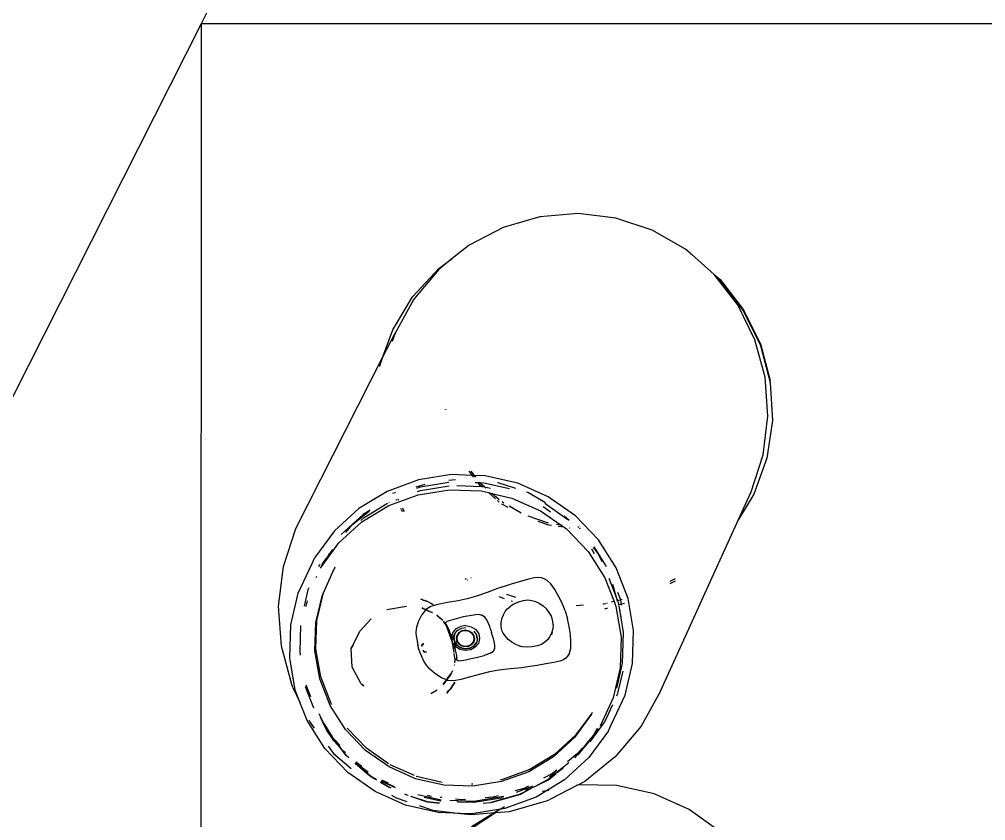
# Model space of a CAD drawing. Header units: millimetres. Extents: x -650 to 3773, y 316 to 2389.
# Drawn here: x 553.29 to 562.48, y 550.68 to 558.31 of the extents above; entities that cross this region are included whole.
import ezdxf

# ---------------------------------------------------------------- set-up
doc = ezdxf.new("R2010")
doc.units = ezdxf.units.MM

# ---------------------------------------------------------------- blocks, each defined once
blk = doc.blocks.new('A$C1e894cf7')
for p, q in [((584.9349, 66.3392), (584.9348, 105.767)), ((584.9349, 66.3392), (574.1965, 71.7648)), ((588.3032, 71.7002), (587.9461, 71.6038)), ((587.9859, 71.6559), (588.3355, 71.7476)), ((588.0007, 71.6576), (588.3523, 71.7498)), ((588.6733, 71.7265), (588.3032, 71.7002)), ((588.3523, 71.7498), (588.3355, 71.7476)), ((588.3523, 71.7498), (588.7148, 71.7701)), ((589.0421, 71.6816), (588.6733, 71.7265)), ((588.7148, 71.7701), (589.0742, 71.7175)), ((589.0742, 71.7175), (589.4166, 71.5943)), ((587.6606, 71.4962), (587.9859, 71.6559)), ((587.6734, 71.4969), (588.0007, 71.6576)), ((589.3955, 71.5672), (589.0421, 71.6816)), ((587.9461, 71.6038), (587.6155, 71.4409)), ((589.6576, 71.4483), (589.3955, 71.5672)), ((589.4166, 71.5943), (589.6576, 71.4483)), ((587.6155, 71.4409), (587.3531, 71.2398)), ((587.3719, 71.2745), (587.6606, 71.4962)), ((587.383, 71.2739), (587.6734, 71.4969)), ((591.2927, 70.7066), (589.6576, 71.4483)), ((587.3243, 71.2178), (587.3719, 71.2745)), ((587.3531, 71.2398), (587.3243, 71.2178)), ((587.3531, 71.2398), (587.383, 71.2739)), ((592.6295, 71.2738), (592.4177, 70.977)), ((587.131, 70.9995), (587.3243, 71.2178)), ((587.1267, 70.9921), (587.0837, 70.943)), ((587.1267, 70.9921), (587.131, 70.9995)), ((592.4177, 70.977), (592.2695, 70.6451)), ((587.0837, 70.943), (586.9028, 70.6271)), ((590.2234, 70.8465), (590.2473, 70.7955)), ((590.2675, 70.7969), (590.241, 70.8478)), ((591.2927, 70.7066), (591.625, 70.5227)), ((586.9028, 70.6271), (586.7887, 70.2823)), ((592.2695, 70.6451), (592.1906, 70.2908)), ((591.625, 70.5227), (591.9148, 70.2792)), ((590.7159, 70.45), (590.4084, 70.3974)), ((591.0271, 70.4402), (590.7159, 70.45)), ((591.3303, 70.3684), (591.0271, 70.4402)), ((590.4084, 70.3974), (590.1167, 70.2846)), ((590.4236, 70.3274), (590.3527, 70.3)), ((590.4198, 70.3425), (590.4236, 70.3274)), ((590.4285, 70.3293), (590.4236, 70.3274)), ((590.4236, 70.3274), (590.4312, 70.2969)), ((590.461, 70.3349), (590.4285, 70.3293)), ((590.461, 70.3349), (590.4527, 70.3634)), ((590.4729, 70.3369), (590.461, 70.3349)), ((590.4691, 70.307), (590.461, 70.3349)), ((590.4868, 70.2823), (590.7769, 70.3319)), ((590.5028, 70.3121), (590.5939, 70.3277)), ((590.5652, 70.3257), (590.5939, 70.3277)), ((590.5939, 70.3277), (590.7349, 70.3518)), ((590.7349, 70.3518), (591.0286, 70.3425)), ((590.7769, 70.3319), (591.0706, 70.3227)), ((591.0286, 70.3425), (591.2643, 70.2868)), ((591.0706, 70.3227), (591.3567, 70.255)), ((591.3114, 70.3016), (591.1017, 70.3512)), ((591.6137, 70.2375), (591.3303, 70.3684)), ((586.7887, 70.2823), (586.7457, 69.9218)), ((590.1167, 70.2846), (589.8519, 70.1158)), ((590.2116, 70.1759), (590.4394, 70.264)), ((590.2173, 70.2142), (590.3958, 70.2832)), ((590.2746, 70.2505), (590.3958, 70.2832)), ((590.3958, 70.2832), (590.4312, 70.2969)), ((590.3958, 70.2832), (590.4322, 70.2928)), ((590.4312, 70.2969), (590.4449, 70.3022)), ((590.4312, 70.2969), (590.4322, 70.2928)), ((590.4322, 70.2928), (590.4349, 70.2938)), ((590.4394, 70.264), (590.4868, 70.2823)), ((590.4394, 70.264), (590.446, 70.238)), ((590.4449, 70.3022), (590.4661, 70.3058)), ((590.4801, 70.3082), (590.5028, 70.3121)), ((590.5028, 70.3121), (590.5318, 70.3199)), ((591.3361, 70.2902), (591.3114, 70.3016)), ((591.3567, 70.255), (591.6241, 70.1314)), ((591.5828, 70.1763), (591.4196, 70.2516)), ((591.6693, 70.2113), (591.6137, 70.2375)), ((591.9148, 70.2792), (592.1509, 69.9854)), ((592.1906, 70.2908), (592.1839, 69.9276)), ((590.104, 70.1925), (589.9187, 70.0744)), ((589.9617, 70.0166), (590.2116, 70.1759)), ((589.9837, 70.1114), (590.0566, 70.1474)), ((590.4557, 70.199), (590.4574, 70.1924)), ((590.459, 70.1858), (590.4643, 70.1649)), ((590.4643, 70.1649), (590.4647, 70.1566)), ((590.5034, 70.1884), (590.4982, 70.2063)), ((590.5044, 70.1768), (590.5034, 70.1884)), ((591.7728, 70.0372), (591.5828, 70.1763)), ((591.6693, 70.2113), (591.923, 70.0257)), ((589.8519, 70.1158), (589.6241, 69.8975)), ((589.9247, 70.0662), (589.9837, 70.1114)), ((589.9381, 70.0481), (589.9816, 70.0759)), ((591.4925, 70.0587), (591.4933, 70.0581)), ((591.5123, 70.0493), (591.4933, 70.0581)), ((591.5102, 70.0457), (591.7118, 69.8981)), ((591.5123, 70.0493), (591.7317, 69.8887)), ((591.6476, 70.1033), (591.7048, 70.0717)), ((591.7116, 70.0751), (591.6518, 70.1166)), ((591.6518, 70.1166), (591.7048, 70.0717)), ((591.7048, 70.0717), (591.712, 70.0677)), ((591.7116, 70.0751), (591.8972, 69.919)), ((591.712, 70.0677), (591.818, 69.9785)), ((591.712, 70.0677), (591.7923, 69.9973)), ((589.7468, 69.8106), (589.9617, 70.0166)), ((590.4745, 69.9721), (590.4783, 69.9025)), ((591.8216, 69.9755), (591.9253, 69.8884)), ((591.834, 69.962), (591.8859, 69.9179)), ((591.923, 70.0257), (592.1355, 69.7935)), ((592.1509, 69.9854), (592.1856, 69.9188)), ((586.7457, 69.9218), (586.7755, 69.5595)), ((589.6241, 69.8975), (589.4422, 69.6381)), ((589.7307, 69.9313), (589.7314, 69.92)), ((589.7447, 69.9417), (589.7451, 69.9332)), ((591.7118, 69.8981), (591.8962, 69.6966)), ((591.7317, 69.8887), (591.916, 69.6872)), ((591.8859, 69.9179), (591.9638, 69.8201)), ((592.1839, 69.9276), (592.1856, 69.9188)), ((592.1856, 69.9188), (592.1861, 69.9157)), ((592.1861, 69.9157), (592.1886, 69.9026)), ((592.1861, 69.9157), (592.3242, 69.6527)), ((589.6596, 69.8252), (589.5062, 69.6065)), ((589.6221, 69.7882), (589.6649, 69.8371)), ((589.7118, 69.7607), (589.7319, 69.7894)), ((589.7133, 69.7714), (589.7118, 69.7607)), ((589.7319, 69.7894), (589.7238, 69.7314)), ((589.7319, 69.7894), (589.7468, 69.8106)), ((589.7325, 69.7939), (589.7319, 69.7894)), ((589.7395, 69.844), (589.7391, 69.8412)), ((590.4871, 69.7829), (590.4417, 69.763)), ((590.5283, 69.7975), (590.4871, 69.7829)), ((590.5283, 69.7975), (590.6041, 69.821)), ((590.6462, 69.8321), (590.6041, 69.821)), ((590.6941, 69.8411), (590.6462, 69.8321)), ((590.7513, 69.8484), (590.6941, 69.8411)), ((590.8213, 69.8544), (590.7513, 69.8484)), ((590.8862, 69.8539), (590.8213, 69.8544)), ((590.9278, 69.8416), (590.8862, 69.8539)), ((590.9307, 69.8401), (590.9278, 69.8416)), ((590.9307, 69.8401), (590.9573, 69.8226)), ((590.9573, 69.8226), (590.977, 69.8066)), ((590.977, 69.8066), (590.9924, 69.7841)), ((590.9924, 69.7841), (591.0062, 69.7472)), ((591.9756, 69.8333), (592.0507, 69.74)), ((592.0238, 69.7807), (592.0301, 69.7738)), ((592.0325, 69.7698), (592.0301, 69.7738)), ((592.0325, 69.7698), (592.0702, 69.7229)), ((592.0507, 69.74), (592.0325, 69.7698)), ((592.1355, 69.7935), (592.2405, 69.6203)), ((589.5751, 69.5658), (589.7118, 69.7607)), ((589.7118, 69.7607), (589.7058, 69.7176)), ((590.3256, 69.7012), (590.2696, 69.6633)), ((590.3889, 69.7364), (590.3256, 69.7012)), ((590.4417, 69.763), (590.3889, 69.7364)), ((590.6284, 69.6823), (590.5999, 69.6749)), ((590.6603, 69.6853), (590.6284, 69.6823)), ((590.6617, 69.6852), (590.6603, 69.6853)), ((590.6617, 69.6852), (590.6998, 69.681)), ((590.6998, 69.681), (590.7395, 69.6701)), ((591.0062, 69.7472), (591.0195, 69.6922)), ((591.0195, 69.6922), (591.0332, 69.6154)), ((591.8962, 69.6966), (592.0385, 69.4621)), ((591.916, 69.6872), (592.0583, 69.4527)), ((592.0445, 69.7188), (592.0768, 69.6783)), ((592.0507, 69.74), (592.0789, 69.7048)), ((592.1047, 69.6509), (592.0507, 69.74)), ((592.0768, 69.6783), (592.1214, 69.592)), ((592.078, 69.7133), (592.1349, 69.6424)), ((592.0961, 69.6835), (592.1334, 69.6369)), ((589.4422, 69.6381), (589.3131, 69.3476)), ((589.3984, 69.4429), (589.4955, 69.6125)), ((589.5356, 69.5891), (589.5859, 69.6608)), ((589.6931, 69.6418), (589.6265, 69.4479)), ((589.7116, 69.6441), (589.6768, 69.5427)), ((589.715, 69.6684), (589.7116, 69.6441)), ((590.2235, 69.5981), (590.2133, 69.5728)), ((590.2389, 69.6286), (590.2235, 69.5981)), ((590.2696, 69.6633), (590.2389, 69.6286)), ((590.4576, 69.5549), (590.4785, 69.5894)), ((590.5094, 69.6215), (590.4785, 69.5894)), ((590.5419, 69.6481), (590.5094, 69.6215)), ((590.572, 69.6649), (590.5419, 69.6481)), ((590.5999, 69.6749), (590.572, 69.6649)), ((590.7347, 69.676), (590.7425, 69.6708)), ((590.7395, 69.6701), (590.773, 69.6534)), ((590.7425, 69.6708), (590.7445, 69.6717)), ((590.7425, 69.6708), (590.7445, 69.6717)), ((590.7445, 69.6717), (590.7543, 69.6684)), ((590.773, 69.6534), (590.8007, 69.6328)), ((590.8018, 69.6318), (590.8007, 69.6328)), ((590.8018, 69.6318), (590.8262, 69.6071)), ((590.8262, 69.6071), (590.8469, 69.5746)), ((591.0332, 69.6154), (591.0464, 69.5335)), ((592.1334, 69.6369), (592.1891, 69.53)), ((592.1349, 69.6424), (592.1946, 69.5248)), ((592.2362, 69.6436), (592.2405, 69.6203)), ((592.2405, 69.6203), (592.2994, 69.5232)), ((592.2405, 69.6203), (592.2481, 69.5792)), ((592.3345, 69.6222), (592.3242, 69.6527)), ((592.4368, 69.269), (592.3345, 69.6222)), ((586.7755, 69.5595), (586.8769, 69.2093)), ((589.4532, 69.2917), (589.5751, 69.5658)), ((590.2133, 69.5728), (590.2096, 69.5444)), ((590.2096, 69.5444), (590.2135, 69.5045)), ((590.2135, 69.5045), (590.2258, 69.4492)), ((590.442, 69.5196), (590.431, 69.4825)), ((590.4576, 69.5549), (590.442, 69.5196)), ((590.8469, 69.5746), (590.8615, 69.5331)), ((590.8615, 69.5331), (590.8699, 69.4863)), ((591.0464, 69.5335), (591.0579, 69.4636)), ((592.2519, 69.336), (592.1941, 69.4939)), ((592.1946, 69.5248), (592.1965, 69.5198)), ((592.198, 69.5153), (592.1965, 69.5198)), ((592.198, 69.5153), (592.2124, 69.4852)), ((592.2994, 69.5232), (592.4086, 69.2251)), ((589.3941, 69.4297), (589.3984, 69.4429)), ((590.2258, 69.4492), (590.247, 69.3746)), ((590.431, 69.4825), (590.427, 69.4425)), ((590.427, 69.4425), (590.4322, 69.3981)), ((590.8718, 69.4381), (590.8687, 69.3919)), ((590.8699, 69.4863), (590.8718, 69.4381)), ((591.0579, 69.4636), (591.0685, 69.3856)), ((592.0385, 69.4621), (592.1331, 69.2035)), ((592.0583, 69.4527), (592.153, 69.1941)), ((592.1949, 69.45), (592.2171, 69.4071)), ((592.2313, 69.425), (592.2083, 69.4872)), ((592.2124, 69.4852), (592.2274, 69.4564)), ((592.2171, 69.4071), (592.2412, 69.3236)), ((592.2274, 69.4564), (592.2724, 69.3702)), ((592.2274, 69.4564), (592.2744, 69.3745)), ((592.2315, 69.424), (592.2313, 69.425)), ((589.3131, 69.3476), (589.2417, 69.0371)), ((589.3047, 69.1597), (589.3595, 69.3252)), ((589.5968, 69.381), (589.5307, 69.2668)), ((590.247, 69.3746), (590.2708, 69.2961)), ((590.3998, 69.3303), (590.3705, 69.245)), ((590.4322, 69.3981), (590.4452, 69.3527)), ((590.4452, 69.3527), (590.4643, 69.3098)), ((590.4643, 69.3098), (590.4855, 69.2745)), ((590.8246, 69.2914), (590.8446, 69.3251)), ((590.8452, 69.3263), (590.8446, 69.3251)), ((590.8452, 69.3263), (590.8587, 69.357)), ((590.8594, 69.3582), (590.8587, 69.357)), ((590.8601, 69.361), (590.8594, 69.3582)), ((590.8601, 69.361), (590.8671, 69.3801)), ((590.8687, 69.3919), (590.8671, 69.3801)), ((591.0685, 69.3856), (591.0788, 69.2794)), ((592.2724, 69.3702), (592.3557, 69.0824)), ((592.2744, 69.3745), (592.3563, 69.0918)), ((589.367, 69.2697), (589.3112, 69.0268)), ((589.4097, 69.1021), (589.4532, 69.2917)), ((589.502, 69.2171), (589.491, 69.1982)), ((589.5441, 69.2564), (589.5103, 69.1979)), ((590.2708, 69.2961), (590.291, 69.2289)), ((590.291, 69.2289), (590.3155, 69.1552)), ((590.392, 69.169), (590.4089, 69.2202)), ((590.4305, 69.2851), (590.4343, 69.2966)), ((590.5079, 69.249), (590.4855, 69.2745)), ((590.5079, 69.249), (590.5095, 69.2477)), ((590.5339, 69.2294), (590.5095, 69.2477)), ((590.5668, 69.2111), (590.5339, 69.2294)), ((590.768, 69.2303), (590.7398, 69.2105)), ((590.7985, 69.258), (590.768, 69.2303)), ((590.8239, 69.2903), (590.7985, 69.258)), ((590.8246, 69.2914), (590.8239, 69.2903)), ((591.0788, 69.2794), (591.091, 69.1694)), ((592.3922, 69.2207), (592.4148, 69.1861)), ((592.4086, 69.2251), (592.4148, 69.1861)), ((592.4478, 69.1357), (592.4368, 69.269)), ((586.8769, 69.2093), (587.0461, 68.8845)), ((589.3042, 69.1556), (589.3047, 69.1597)), ((589.4618, 69.1371), (589.4021, 69.0689)), ((589.4694, 69.1703), (589.4097, 69.1021)), ((589.4913, 69.1709), (589.4775, 69.155)), ((590.3155, 69.1552), (590.3523, 69.0572)), ((590.6038, 69.1972), (590.5668, 69.2111)), ((590.6409, 69.191), (590.6038, 69.1972)), ((590.6422, 69.1908), (590.6409, 69.191)), ((590.6738, 69.1901), (590.6422, 69.1908)), ((590.6945, 69.1927), (590.6738, 69.1901)), ((590.7076, 69.1967), (590.6945, 69.1927)), ((590.7208, 69.2008), (590.7076, 69.1967)), ((590.7398, 69.2105), (590.7208, 69.2008)), ((590.8547, 69.1296), (590.8203, 69.1242)), ((590.8858, 69.1286), (590.8547, 69.1296)), ((590.8858, 69.1286), (590.8872, 69.1284)), ((590.8872, 69.1284), (590.9092, 69.1176)), ((591.091, 69.1694), (591.1073, 69.0798)), ((592.1331, 69.2035), (592.1347, 69.1939)), ((592.1354, 69.1895), (592.136, 69.1854)), ((592.153, 69.1941), (592.1965, 68.9213)), ((592.2883, 69.1602), (592.3015, 69.1146)), ((592.3377, 68.9318), (592.2926, 69.2149)), ((592.3483, 68.9336), (592.3044, 69.2093)), ((592.3483, 68.9336), (592.3054, 69.2088)), ((592.4148, 69.1861), (592.4152, 69.1834)), ((592.4152, 69.1834), (592.4587, 68.9107)), ((592.4152, 69.1834), (592.4483, 69.1288)), ((592.4152, 69.1834), (592.4478, 69.1357)), ((592.4483, 69.1288), (592.4478, 69.1357)), ((592.5865, 68.9233), (592.4478, 69.1357)), ((592.4668, 68.9036), (592.4483, 69.1288)), ((592.4483, 69.1288), (592.5828, 68.907)), ((589.2417, 69.0371), (589.2383, 68.9363)), ((589.3469, 69.0304), (589.3604, 69.0891)), ((589.3587, 69.0439), (589.3469, 69.0304)), ((589.3859, 68.9987), (589.4021, 69.0689)), ((589.4021, 69.0689), (589.4097, 69.1021)), ((590.3523, 69.0572), (590.3891, 68.9548)), ((590.5864, 69.0354), (590.5706, 69.0115)), ((590.614, 69.0552), (590.5864, 69.0354)), ((590.6462, 69.0704), (590.614, 69.0552)), ((590.6763, 69.0814), (590.6462, 69.0704)), ((590.7016, 69.0893), (590.6763, 69.0814)), ((590.7016, 69.0893), (590.7328, 69.0992)), ((590.7641, 69.1086), (590.7328, 69.0992)), ((590.7895, 69.1164), (590.7641, 69.1086)), ((590.8203, 69.1242), (590.7895, 69.1164)), ((590.9092, 69.1176), (590.9108, 69.1163)), ((590.9307, 69.086), (590.9108, 69.1163)), ((590.9292, 69.0921), (590.9307, 69.086)), ((590.9307, 69.086), (590.9428, 69.0562)), ((590.9428, 69.0562), (590.9532, 69.0285)), ((591.1073, 69.0798), (591.1288, 68.9945)), ((592.3015, 69.1146), (592.3079, 69.0377)), ((592.3557, 69.0824), (592.3608, 69.0205)), ((589.2534, 68.9478), (589.2383, 68.9363)), ((589.3099, 68.9913), (589.3015, 68.9848)), ((589.3093, 68.9722), (589.3041, 68.9682)), ((589.3093, 68.9722), (589.3083, 68.9416)), ((589.3099, 68.9913), (589.3093, 68.9722)), ((589.334, 68.9912), (589.3093, 68.9722)), ((589.3112, 69.0268), (589.3099, 68.9913)), ((589.318, 68.9975), (589.3099, 68.9913)), ((589.3469, 69.0304), (589.318, 68.9975)), ((589.3437, 69.0022), (589.334, 68.9912)), ((589.3357, 68.767), (589.3437, 69.0022)), ((589.3437, 69.0022), (589.3442, 69.0188)), ((589.3442, 69.0188), (589.3469, 69.0304)), ((589.3757, 68.6981), (589.3859, 68.9987)), ((590.3891, 68.9548), (590.4136, 68.8678)), ((590.5609, 68.9913), (590.5701, 69.0104)), ((590.5701, 69.0104), (590.562, 68.972)), ((590.562, 68.972), (590.5702, 68.9078)), ((590.5706, 69.0115), (590.5701, 69.0104)), ((590.6787, 68.9061), (590.7061, 68.9486)), ((590.7061, 68.9486), (590.7458, 68.9764)), ((590.7536, 68.9558), (590.7207, 68.933)), ((590.7458, 68.9764), (590.7917, 68.9854)), ((590.792, 68.9633), (590.7536, 68.9558)), ((590.7536, 68.9558), (590.7544, 68.9566)), ((590.7544, 68.9566), (590.792, 68.9633)), ((590.7917, 68.9854), (590.8368, 68.974)), ((590.792, 68.9633), (590.7934, 68.9642)), ((590.7934, 68.9642), (590.8284, 68.9542)), ((590.8284, 68.9542), (590.8317, 68.9546)), ((590.8613, 68.9288), (590.8312, 68.9528)), ((590.8317, 68.9546), (590.8636, 68.9293)), ((590.8368, 68.974), (590.8742, 68.9442)), ((590.8742, 68.9442), (590.8983, 68.9004)), ((590.9532, 69.0285), (590.9543, 69.0277)), ((590.9543, 69.0277), (590.9742, 68.9512)), ((590.9742, 68.9512), (590.9924, 68.8614)), ((591.1288, 68.9945), (591.1569, 68.8973)), ((587.0461, 68.8845), (587.1747, 68.7245)), ((589.2383, 68.9363), (589.1963, 68.904)), ((589.2377, 68.9173), (589.1965, 68.8856)), ((589.2377, 68.9173), (589.2309, 68.7186)), ((589.2383, 68.9363), (589.2377, 68.9173)), ((589.2555, 68.931), (589.2377, 68.9173)), ((590.214, 68.9057), (590.212, 68.9021)), ((590.2188, 68.8462), (590.2261, 68.8589)), ((590.2333, 68.8714), (590.2348, 68.8741)), ((590.4136, 68.8678), (590.4317, 68.7814)), ((590.5702, 68.9078), (590.5854, 68.8287)), ((590.6677, 68.8555), (590.6787, 68.9061)), ((590.6677, 68.8555), (590.6748, 68.8044)), ((590.688, 68.8538), (590.694, 68.8116)), ((590.7195, 68.8859), (590.7123, 68.8528)), ((590.7123, 68.8528), (590.7169, 68.8193)), ((590.7138, 68.8526), (590.7209, 68.8852)), ((590.7187, 68.8222), (590.7138, 68.8526)), ((590.7374, 68.9137), (590.7195, 68.8859)), ((590.7209, 68.8852), (590.7385, 68.9124)), ((590.7633, 68.9318), (590.7374, 68.9137)), ((590.7385, 68.9124), (590.764, 68.9303)), ((590.7638, 68.9293), (590.7385, 68.9124)), ((590.7934, 68.9377), (590.7633, 68.9318)), ((590.7928, 68.9349), (590.7638, 68.9293)), ((590.764, 68.9303), (590.7935, 68.936)), ((590.8212, 68.9278), (590.7928, 68.9349)), ((590.8228, 68.9303), (590.7934, 68.9377)), ((590.7934, 68.9377), (590.8224, 68.9288)), ((590.7935, 68.936), (590.8224, 68.9288)), ((590.8449, 68.9089), (590.8212, 68.9278)), ((590.8224, 68.9288), (590.8465, 68.9096)), ((590.8473, 68.9108), (590.8228, 68.9303)), ((590.8601, 68.8813), (590.8449, 68.9089)), ((590.8465, 68.9096), (590.8619, 68.8815)), ((590.8631, 68.8821), (590.8473, 68.9108)), ((590.8646, 68.849), (590.8601, 68.8813)), ((590.8815, 68.8921), (590.8613, 68.9288)), ((590.8619, 68.8815), (590.8664, 68.8489)), ((590.8677, 68.8487), (590.8631, 68.8821)), ((590.8636, 68.9293), (590.884, 68.892)), ((590.8874, 68.8492), (590.8815, 68.8921)), ((590.884, 68.892), (590.8901, 68.8485)), ((590.9054, 68.8493), (590.8944, 68.7986)), ((590.8983, 68.9004), (590.9054, 68.8493)), ((591.0027, 68.7887), (590.9924, 68.8614)), ((591.1569, 68.8973), (591.182, 68.8061)), ((592.1763, 68.9205), (592.1758, 68.9074)), ((592.1965, 68.9213), (592.1871, 68.6449)), ((592.3233, 68.8517), (592.3266, 68.8122)), ((592.3299, 68.7007), (592.3377, 68.9318)), ((592.3447, 68.78), (592.3498, 68.9303)), ((592.3498, 68.9303), (592.3483, 68.9336)), ((592.4587, 68.9107), (592.4551, 68.805)), ((592.4551, 68.805), (592.4668, 68.9036)), ((590.4317, 68.7814), (590.4493, 68.6809)), ((590.5854, 68.8287), (590.6084, 68.7403)), ((590.6989, 68.7605), (590.6748, 68.8044)), ((590.694, 68.8104), (590.694, 68.8116)), ((590.7142, 68.7748), (590.694, 68.8104)), ((590.7363, 68.7307), (590.6989, 68.7605)), ((590.7142, 68.7748), (590.7145, 68.7731)), ((590.7456, 68.7498), (590.7145, 68.7731)), ((590.7169, 68.8193), (590.7327, 68.7907)), ((590.7187, 68.8222), (590.7184, 68.8198)), ((590.7339, 68.7917), (590.7184, 68.8198)), ((590.7184, 68.8198), (590.7342, 68.793)), ((590.7327, 68.7907), (590.7572, 68.7712)), ((590.7578, 68.7741), (590.7327, 68.7907)), ((590.7578, 68.7741), (590.7339, 68.7917)), ((590.7342, 68.793), (590.7578, 68.7741)), ((590.7572, 68.7712), (590.7866, 68.7638)), ((590.7578, 68.7741), (590.7863, 68.767)), ((590.7579, 68.7725), (590.7578, 68.7741)), ((590.7869, 68.7653), (590.7579, 68.7725)), ((590.7863, 68.767), (590.8152, 68.7726)), ((590.7866, 68.7638), (590.8166, 68.7696)), ((590.8163, 68.771), (590.7869, 68.7653)), ((590.8152, 68.7726), (590.8403, 68.7902)), ((590.8415, 68.7887), (590.8163, 68.771)), ((590.8166, 68.7696), (590.8426, 68.7878)), ((590.8326, 68.7713), (590.8181, 68.7649)), ((590.8181, 68.7649), (590.8189, 68.7632)), ((590.8189, 68.7632), (590.8326, 68.7713)), ((590.8219, 68.7478), (590.8552, 68.7711)), ((590.8574, 68.7694), (590.8304, 68.7504)), ((590.8403, 68.7902), (590.8576, 68.817)), ((590.8593, 68.8162), (590.8415, 68.7887)), ((590.8426, 68.7878), (590.8605, 68.8156)), ((590.8552, 68.7711), (590.8782, 68.8067)), ((590.8807, 68.8055), (590.8574, 68.7694)), ((590.8576, 68.817), (590.8646, 68.849)), ((590.8664, 68.8489), (590.8593, 68.8162)), ((590.8605, 68.8156), (590.8677, 68.8487)), ((590.8944, 68.7986), (590.867, 68.7561)), ((590.8782, 68.8067), (590.8874, 68.8492)), ((590.9151, 68.7589), (590.8802, 68.7513)), ((590.8901, 68.8485), (590.8807, 68.8055)), ((590.9512, 68.767), (590.9151, 68.7589)), ((590.9689, 68.7681), (590.9512, 68.767)), ((590.9707, 68.7687), (590.9689, 68.7681)), ((590.9736, 68.7672), (590.9707, 68.7687)), ((590.9736, 68.7672), (590.9739, 68.7657)), ((590.9736, 68.7672), (590.9769, 68.7671)), ((590.9769, 68.7671), (590.9739, 68.7657)), ((590.98, 68.7661), (590.9769, 68.7671)), ((590.9769, 68.7671), (590.9846, 68.7655)), ((590.9822, 68.7671), (590.98, 68.7661)), ((590.982, 68.7647), (590.98, 68.7661)), ((590.9855, 68.7654), (590.982, 68.7647)), ((590.982, 68.7647), (590.9854, 68.7634)), ((590.9897, 68.763), (590.982, 68.7647)), ((590.9855, 68.7654), (590.9822, 68.7671)), ((590.9822, 68.7671), (590.9846, 68.7655)), ((590.9854, 68.7634), (590.9897, 68.763)), ((590.9956, 68.7657), (590.9855, 68.7654)), ((590.9897, 68.763), (590.9855, 68.7654)), ((590.9855, 68.7654), (590.9952, 68.7646)), ((590.998, 68.7698), (590.9956, 68.7657)), ((590.998, 68.7698), (590.9969, 68.7655)), ((591.0027, 68.7887), (590.998, 68.7698)), ((591.0041, 68.7805), (590.998, 68.7698)), ((591.182, 68.8061), (591.1949, 68.739)), ((592.3266, 68.8122), (592.3201, 68.756)), ((592.3427, 68.7695), (592.3447, 68.78)), ((592.4236, 68.54), (592.4551, 68.805)), ((592.4551, 68.805), (592.4479, 68.5921)), ((587.2687, 68.5961), (587.1747, 68.7245)), ((587.1747, 68.7245), (587.2764, 68.5979)), ((588.61, 68.6664), (588.6065, 68.6662)), ((589.2309, 68.7186), (589.281, 68.4043)), ((589.2834, 68.6931), (589.2782, 68.757)), ((589.3054, 68.693), (589.3487, 68.4209)), ((589.3813, 68.4218), (589.3376, 68.6954)), ((589.423, 68.4016), (589.3757, 68.6981)), ((590.4493, 68.6809), (590.4668, 68.5874)), ((590.6084, 68.7403), (590.6303, 68.6736)), ((590.6438, 68.6569), (590.6303, 68.6736)), ((590.6517, 68.6626), (590.6577, 68.6685)), ((590.6546, 68.6658), (590.6517, 68.6626)), ((590.6577, 68.6685), (590.6546, 68.6658)), ((590.6546, 68.6658), (590.6577, 68.6685)), ((590.6628, 68.666), (590.6568, 68.6601)), ((590.6642, 68.6739), (590.6577, 68.6685)), ((590.6577, 68.6685), (590.6642, 68.6739)), ((590.658, 68.6642), (590.6672, 68.6725)), ((590.6628, 68.666), (590.658, 68.6642)), ((590.6606, 68.663), (590.8165, 68.7224)), ((590.6606, 68.663), (590.6628, 68.666)), ((590.6672, 68.6725), (590.6628, 68.666)), ((590.6693, 68.6715), (590.6628, 68.666)), ((590.6818, 68.6837), (590.6642, 68.6739)), ((590.6693, 68.6715), (590.6672, 68.6725)), ((590.7165, 68.6975), (590.6818, 68.6837)), ((590.7487, 68.7086), (590.7165, 68.6975)), ((590.7672, 68.723), (590.7363, 68.7307)), ((590.7456, 68.7498), (590.7834, 68.7403)), ((590.7463, 68.7478), (590.7456, 68.7498)), ((590.7847, 68.7381), (590.7463, 68.7478)), ((590.7659, 68.7142), (590.7487, 68.7086)), ((590.7601, 68.7135), (590.7487, 68.7086)), ((590.7487, 68.7086), (590.7526, 68.7118)), ((590.7526, 68.7118), (590.7544, 68.7129)), ((590.7538, 68.7061), (590.7659, 68.7142)), ((590.7538, 68.7061), (590.7721, 68.7112)), ((590.7656, 68.7109), (590.7538, 68.7061)), ((590.7672, 68.723), (590.7544, 68.7129)), ((590.7544, 68.7129), (590.7626, 68.717)), ((590.7626, 68.717), (590.7601, 68.7135)), ((590.7601, 68.7135), (590.7659, 68.7142)), ((590.7672, 68.723), (590.7626, 68.717)), ((590.7626, 68.717), (590.7692, 68.7193)), ((590.7626, 68.717), (590.7659, 68.7142)), ((590.7656, 68.7109), (590.7677, 68.7145)), ((590.7721, 68.7112), (590.7656, 68.7109)), ((590.7659, 68.7142), (590.7677, 68.7145)), ((590.7687, 68.7242), (590.7672, 68.723)), ((590.7738, 68.7218), (590.7677, 68.7145)), ((590.7677, 68.7145), (590.7692, 68.7193)), ((590.7753, 68.7163), (590.7677, 68.7145)), ((590.7721, 68.7112), (590.7677, 68.7145)), ((590.7796, 68.7331), (590.7687, 68.7242)), ((590.7717, 68.7227), (590.7687, 68.7242)), ((590.7717, 68.7227), (590.7692, 68.7193)), ((590.7738, 68.7218), (590.7717, 68.7227)), ((590.7753, 68.7163), (590.7721, 68.7112)), ((590.7814, 68.7194), (590.7738, 68.7218)), ((590.7796, 68.7331), (590.7748, 68.7259)), ((590.7748, 68.7259), (590.782, 68.7314)), ((590.7794, 68.7323), (590.782, 68.7314)), ((590.7952, 68.7397), (590.7796, 68.7331)), ((590.794, 68.7361), (590.7796, 68.7331)), ((590.7809, 68.723), (590.7844, 68.7299)), ((590.7878, 68.7286), (590.7809, 68.723)), ((590.8273, 68.7283), (590.7814, 68.7194)), ((590.782, 68.7314), (590.794, 68.7361)), ((590.7834, 68.7403), (590.812, 68.7449)), ((590.7844, 68.7299), (590.8001, 68.7331)), ((590.7878, 68.7286), (590.7844, 68.7299)), ((590.7952, 68.7397), (590.7847, 68.7381)), ((590.8001, 68.7331), (590.7878, 68.7286)), ((590.812, 68.7449), (590.7952, 68.7397)), ((590.8204, 68.7475), (590.812, 68.7449)), ((590.8237, 68.7457), (590.812, 68.7449)), ((590.8165, 68.7224), (590.9225, 68.7386)), ((590.8219, 68.7478), (590.8204, 68.7475)), ((590.8287, 68.7501), (590.8219, 68.7478)), ((590.8287, 68.7501), (590.8237, 68.7457)), ((590.8531, 68.7464), (590.8273, 68.7283)), ((590.8304, 68.7504), (590.8287, 68.7501)), ((590.8288, 68.7468), (590.8415, 68.7498)), ((590.844, 68.7523), (590.8304, 68.7504)), ((590.8349, 68.7439), (590.8475, 68.7493)), ((590.8473, 68.747), (590.8349, 68.7439)), ((590.844, 68.7523), (590.8415, 68.7498)), ((590.8415, 68.7498), (590.844, 68.7523)), ((590.8415, 68.7498), (590.8475, 68.7493)), ((590.8451, 68.7534), (590.844, 68.7523)), ((590.8475, 68.7493), (590.844, 68.7523)), ((590.8566, 68.7513), (590.8451, 68.7534)), ((590.8475, 68.7493), (590.8473, 68.747)), ((590.8531, 68.7464), (590.8473, 68.747)), ((590.849, 68.7499), (590.8475, 68.7493)), ((590.8475, 68.7493), (590.8498, 68.7491)), ((590.8555, 68.7481), (590.8531, 68.7464)), ((590.8559, 68.7461), (590.8531, 68.7464)), ((590.8566, 68.7513), (590.8555, 68.7481)), ((590.8575, 68.7465), (590.8559, 68.7461)), ((590.8584, 68.7519), (590.8566, 68.7513)), ((590.8575, 68.7465), (590.8616, 68.7489)), ((590.8575, 68.7465), (590.8625, 68.744)), ((590.8584, 68.7519), (590.859, 68.7506)), ((590.8599, 68.7512), (590.8584, 68.7519)), ((590.8614, 68.7504), (590.859, 68.7506)), ((590.867, 68.7561), (590.8599, 68.7512)), ((590.8614, 68.7504), (590.8616, 68.7489)), ((590.8754, 68.7503), (590.8614, 68.7504)), ((590.8616, 68.7489), (590.8636, 68.7483)), ((590.8625, 68.744), (590.865, 68.7487)), ((590.8625, 68.744), (590.8684, 68.747)), ((590.8636, 68.7483), (590.865, 68.7487)), ((590.8684, 68.747), (590.8636, 68.7436)), ((590.8636, 68.7436), (590.8738, 68.7444)), ((590.8687, 68.741), (590.8636, 68.7436)), ((590.865, 68.7487), (590.8754, 68.7503)), ((590.8684, 68.747), (590.865, 68.7487)), ((590.8684, 68.747), (590.865, 68.7487)), ((590.8807, 68.7494), (590.8684, 68.747)), ((590.8701, 68.7462), (590.8684, 68.747)), ((590.8687, 68.741), (590.8858, 68.747)), ((590.8738, 68.7444), (590.8687, 68.741)), ((590.8701, 68.7462), (590.8796, 68.7471)), ((590.8701, 68.7462), (590.8738, 68.7444)), ((590.8858, 68.747), (590.8738, 68.7444)), ((590.8754, 68.7503), (590.8802, 68.7513)), ((590.8754, 68.7503), (590.8807, 68.7494)), ((590.8807, 68.7494), (590.8796, 68.7471)), ((590.8796, 68.7471), (590.8858, 68.747)), ((590.9333, 68.7402), (590.9922, 68.7492)), ((590.9922, 68.7492), (591.0232, 68.7471)), ((590.9922, 68.7492), (591.0237, 68.7462)), ((590.9927, 68.7498), (591.0233, 68.7469)), ((590.9931, 68.7503), (591.0232, 68.7471)), ((591.0407, 68.7453), (591.046, 68.7447)), ((591.0407, 68.7452), (591.046, 68.7447)), ((591.1158, 68.7174), (591.0971, 68.727)), ((591.098, 68.728), (591.1164, 68.7187)), ((591.098, 68.728), (591.1158, 68.7174)), ((591.098, 68.728), (591.1162, 68.7184)), ((591.125, 68.7143), (591.1233, 68.7135)), ((591.1245, 68.7141), (591.1328, 68.7097)), ((591.125, 68.7143), (591.1333, 68.7101)), ((591.1322, 68.7089), (591.125, 68.7143)), ((591.1519, 68.6937), (591.1322, 68.7089)), ((591.1522, 68.6942), (591.1322, 68.7089)), ((591.1328, 68.7097), (591.1526, 68.6946)), ((591.1328, 68.7097), (591.1522, 68.6942)), ((591.1333, 68.7101), (591.1526, 68.6946)), ((591.1794, 68.6729), (591.1519, 68.6937)), ((591.1522, 68.6942), (591.1797, 68.6734)), ((591.1794, 68.6729), (591.1522, 68.6942)), ((591.1526, 68.6946), (591.1802, 68.6738)), ((591.1797, 68.6734), (591.1526, 68.6946)), ((591.1854, 68.6701), (591.1616, 68.6157)), ((591.1854, 68.6701), (591.1794, 68.6729)), ((591.1797, 68.6734), (591.2088, 68.6531)), ((591.1802, 68.6738), (591.1854, 68.6701)), ((591.2088, 68.6531), (591.1802, 68.6738)), ((591.19, 68.6806), (591.1854, 68.6701)), ((591.1854, 68.6701), (591.2093, 68.6534)), ((591.2084, 68.6526), (591.1854, 68.6701)), ((591.1949, 68.739), (591.19, 68.6806)), ((591.2315, 68.7322), (591.2076, 68.7476)), ((591.2325, 68.7325), (591.2076, 68.7476)), ((591.2083, 68.749), (591.2323, 68.7336)), ((591.2086, 68.7479), (591.2323, 68.7336)), ((591.2086, 68.7479), (591.2325, 68.7325)), ((591.2651, 68.7112), (591.2315, 68.7322)), ((591.2661, 68.7114), (591.2315, 68.7322)), ((591.2325, 68.7325), (591.2661, 68.7114)), ((591.2888, 68.6875), (591.2651, 68.7112)), ((591.2658, 68.7126), (591.2661, 68.7114)), ((591.2658, 68.7126), (591.2898, 68.6877)), ((591.2661, 68.7114), (591.2895, 68.6889)), ((591.2661, 68.7114), (591.2898, 68.6877)), ((591.2888, 68.6875), (591.2661, 68.7114)), ((591.3111, 68.6726), (591.2888, 68.6875)), ((591.3121, 68.6728), (591.2888, 68.6875)), ((591.2895, 68.6889), (591.3119, 68.674)), ((591.2898, 68.6877), (591.3119, 68.674)), ((591.2898, 68.6877), (591.3121, 68.6728)), ((587.539, 68.3481), (587.2687, 68.5961)), ((587.2764, 68.5979), (587.5592, 68.3602)), ((588.6092, 68.6599), (588.6071, 68.6597)), ((590.4668, 68.5874), (590.4846, 68.5217)), ((590.5697, 68.5809), (590.5705, 68.5822)), ((590.5705, 68.5822), (590.5697, 68.5809)), ((590.57, 68.5822), (590.6069, 68.6235)), ((590.6082, 68.6231), (590.57, 68.5822)), ((590.57, 68.5801), (590.5712, 68.582)), ((590.5714, 68.5817), (590.5701, 68.5797)), ((590.5714, 68.5817), (590.5701, 68.5797)), ((590.5705, 68.5822), (590.6069, 68.6235)), ((590.6082, 68.6231), (590.5714, 68.5817)), ((590.6069, 68.6235), (590.6197, 68.6331)), ((590.6075, 68.6234), (590.6198, 68.6328)), ((590.6261, 68.6375), (590.65, 68.6556)), ((590.6261, 68.6379), (590.6393, 68.6469)), ((590.643, 68.6558), (590.6342, 68.6494)), ((590.6412, 68.649), (590.6393, 68.6469)), ((590.6468, 68.6555), (590.6412, 68.649)), ((590.648, 68.6534), (590.6412, 68.649)), ((590.643, 68.6558), (590.6438, 68.6569)), ((590.643, 68.6558), (590.6438, 68.6569)), ((590.643, 68.6558), (590.6453, 68.6568)), ((590.6453, 68.6568), (590.6438, 68.6569)), ((590.6453, 68.6568), (590.6517, 68.6626)), ((590.648, 68.6534), (590.6468, 68.6555)), ((590.648, 68.6534), (590.65, 68.6556)), ((590.65, 68.6556), (590.652, 68.6564)), ((590.652, 68.6564), (590.6568, 68.6601)), ((590.658, 68.6642), (590.6568, 68.6601)), ((590.658, 68.6642), (590.6568, 68.6601)), ((590.6568, 68.6601), (590.6606, 68.663)), ((591.1616, 68.6157), (591.1221, 68.5555)), ((591.227, 68.6381), (591.2084, 68.6526)), ((591.2088, 68.6531), (591.2278, 68.6387)), ((591.2093, 68.6534), (591.2283, 68.6391)), ((591.2093, 68.6534), (591.2278, 68.6387)), ((591.2093, 68.6534), (591.227, 68.6381)), ((591.2808, 68.583), (591.3158, 68.5209)), ((592.1617, 68.6303), (592.1053, 68.385)), ((592.1871, 68.6449), (592.1252, 68.3754)), ((592.2744, 68.3967), (592.3257, 68.6197)), ((592.2995, 68.4591), (592.3354, 68.6151)), ((592.305, 68.6267), (592.3031, 68.6103)), ((592.3043, 68.471), (592.3372, 68.6142)), ((592.3586, 68.6042), (592.3448, 68.4886)), ((592.3609, 68.6039), (592.3472, 68.4891)), ((592.4479, 68.5921), (592.3765, 68.2816)), ((590.4259, 68.4505), (590.4349, 68.4833)), ((590.4265, 68.4494), (590.4349, 68.4833)), ((590.4265, 68.4494), (590.4356, 68.4822)), ((590.4362, 68.4824), (590.4272, 68.4496)), ((590.4356, 68.4822), (590.4272, 68.4496)), ((590.4551, 68.5179), (590.4362, 68.4824)), ((590.4544, 68.5177), (590.4362, 68.4824)), ((590.4538, 68.5187), (590.4671, 68.5444)), ((590.4544, 68.5177), (590.4671, 68.5444)), ((590.4544, 68.5177), (590.4677, 68.5434)), ((590.4684, 68.5436), (590.4551, 68.5179)), ((590.4677, 68.5434), (590.4551, 68.5179)), ((590.4846, 68.5217), (590.514, 68.4739)), ((590.5098, 68.4604), (590.5261, 68.4926)), ((590.5106, 68.4602), (590.5258, 68.4929)), ((590.5261, 68.4926), (590.5159, 68.4725)), ((590.5246, 68.4929), (590.5389, 68.5251)), ((590.5258, 68.4929), (590.5389, 68.5251)), ((590.5389, 68.5251), (590.5261, 68.4926)), ((590.5448, 68.537), (590.5389, 68.5251)), ((590.5389, 68.5251), (590.5441, 68.5369)), ((590.5389, 68.5251), (590.5437, 68.5368)), ((590.5397, 68.5249), (590.5446, 68.537)), ((590.5442, 68.5369), (590.5397, 68.5249)), ((591.0835, 68.5111), (591.0448, 68.4789)), ((591.1221, 68.5555), (591.0835, 68.5111)), ((592.2916, 68.5114), (592.2848, 68.4906)), ((592.2937, 68.5291), (592.2916, 68.5114)), ((592.3472, 68.4891), (592.2954, 68.3323)), ((592.3448, 68.4886), (592.3004, 68.3543)), ((592.3806, 68.4101), (592.4236, 68.54)), ((589.281, 68.4043), (589.3901, 68.1062)), ((589.3476, 68.3803), (589.3224, 68.4672)), ((589.3487, 68.4209), (589.3621, 68.3844)), ((589.3918, 68.3929), (589.3813, 68.4218)), ((589.526, 68.1204), (589.423, 68.4016)), ((590.4138, 68.4261), (590.4259, 68.4505)), ((590.4145, 68.425), (590.4259, 68.4505)), ((590.4145, 68.425), (590.4265, 68.4494)), ((590.4272, 68.4496), (590.4151, 68.4253)), ((590.4265, 68.4494), (590.4151, 68.4253)), ((590.5002, 68.4381), (590.5098, 68.4604)), ((590.5106, 68.4602), (590.5002, 68.4381)), ((590.501, 68.4381), (590.5098, 68.4604)), ((590.501, 68.4381), (590.5106, 68.4602)), ((590.5098, 68.4604), (590.5017, 68.4379)), ((590.5159, 68.4725), (590.5098, 68.4604)), ((590.514, 68.4739), (590.5159, 68.4725)), ((590.5159, 68.4725), (590.5665, 68.4341)), ((590.5665, 68.4341), (590.5695, 68.4326)), ((590.5695, 68.4326), (590.6268, 68.4047)), ((590.6268, 68.4047), (590.6298, 68.4033)), ((590.6824, 68.3871), (590.6298, 68.4033)), ((590.7744, 68.3842), (590.8563, 68.397)), ((590.8444, 68.4412), (590.8384, 68.4542)), ((590.8384, 68.4542), (590.8482, 68.4432)), ((590.8514, 68.4356), (590.8444, 68.4412)), ((590.8482, 68.4432), (590.8472, 68.4498)), ((590.8525, 68.4487), (590.8472, 68.4498)), ((590.8525, 68.4487), (590.8482, 68.4432)), ((590.8482, 68.4432), (590.8555, 68.4381)), ((590.8514, 68.4356), (590.8482, 68.4432)), ((590.8514, 68.4356), (590.8482, 68.4351)), ((590.8555, 68.4381), (590.8514, 68.4356)), ((590.8666, 68.4375), (590.8514, 68.4356)), ((590.893, 68.4055), (590.8563, 68.397)), ((590.9284, 68.4193), (590.893, 68.4055)), ((590.9132, 68.456), (590.9024, 68.4486)), ((590.9132, 68.456), (590.914, 68.4636)), ((590.9164, 68.4557), (590.9132, 68.456)), ((590.914, 68.4636), (590.9164, 68.4557)), ((590.9164, 68.4557), (590.9208, 68.4796)), ((590.9201, 68.4646), (590.9164, 68.4557)), ((590.9205, 68.4575), (590.9164, 68.4557)), ((590.9208, 68.4796), (590.9201, 68.4646)), ((591.0049, 68.4554), (590.9284, 68.4193)), ((591.0448, 68.4789), (591.0049, 68.4554)), ((587.8514, 68.1589), (587.539, 68.3481)), ((587.5592, 68.3602), (587.8835, 68.1808)), ((590.7298, 68.3815), (590.6824, 68.3871)), ((590.7744, 68.3842), (590.7298, 68.3815)), ((592.0961, 68.3643), (591.994, 68.1344)), ((592.1252, 68.3754), (592.0131, 68.1233)), ((592.1053, 68.385), (592.1044, 68.3828)), ((592.2862, 68.3047), (592.2823, 68.2928)), ((589.4629, 68.2082), (589.4723, 68.2129)), ((589.548, 68.2502), (589.5617, 68.2569)), ((589.5669, 68.2426), (589.5532, 68.2359)), ((589.5652, 68.2586), (589.5815, 68.2667)), ((589.5857, 68.2518), (589.5695, 68.2439)), ((590.5143, 68.103), (590.4814, 68.2905)), ((592.3765, 68.2816), (592.2474, 67.991)), ((592.2817, 68.2976), (592.2736, 68.2731)), ((592.3086, 68.1923), (592.342, 68.2935)), ((588.1095, 68.066), (587.8514, 68.1589)), ((587.8835, 68.1808), (587.9644, 68.1545)), ((588.1095, 68.066), (587.8835, 68.1808)), ((589.3969, 68.1757), (589.4085, 68.1814)), ((589.4136, 68.1674), (589.4036, 68.1625)), ((589.4762, 68.1981), (589.4681, 68.1941)), ((589.4964, 68.1206), (589.4929, 68.1264)), ((589.6806, 67.8653), (589.526, 68.1204)), ((591.9834, 68.1189), (591.8354, 67.9078)), ((592.0131, 68.1233), (591.8552, 67.8982)), ((592.136, 68.0529), (592.1636, 68.115)), ((592.1455, 68.0484), (592.2004, 68.1719)), ((592.1474, 68.0475), (592.2078, 68.1834)), ((592.2167, 68.1452), (592.1579, 68.0424)), ((592.2082, 68.1262), (592.1598, 68.0415)), ((592.2829, 68.1475), (592.3086, 68.1923)), ((589.7433, 67.2364), (588.1095, 68.066)), ((588.1939, 68.0356), (588.1095, 68.066)), ((588.2007, 68.0346), (588.1939, 68.0356)), ((589.3901, 68.1062), (589.5541, 67.836)), ((589.6389, 67.8857), (589.5034, 68.109)), ((589.5698, 67.9434), (589.6102, 67.8768)), ((589.7053, 67.7759), (589.5777, 67.9348)), ((590.72, 67.8457), (590.602, 67.9548)), ((592.1026, 67.9459), (591.9768, 67.8022)), ((592.1006, 67.9402), (591.979, 67.8012)), ((592.2474, 67.991), (592.0654, 67.7315)), ((592.1341, 68.0009), (592.1026, 67.9459)), ((592.1402, 68.0073), (592.1069, 67.9491)), ((589.6102, 67.8768), (589.8003, 67.6691)), ((589.6672, 67.8548), (589.6389, 67.8857)), ((589.8811, 67.6463), (589.6806, 67.8653)), ((590.8565, 67.7785), (590.72, 67.8457)), ((591.2234, 67.859), (591.0637, 67.7721)), ((591.2234, 67.859), (591.2396, 67.8847)), ((591.24, 67.8841), (591.2239, 67.8584)), ((591.8354, 67.9078), (591.6447, 67.725)), ((591.8552, 67.8982), (591.6576, 67.7088)), ((591.9646, 67.8081), (592.0046, 67.865)), ((591.9744, 67.8034), (592.0539, 67.9167)), ((591.9768, 67.8022), (592.063, 67.9263)), ((589.5541, 67.836), (589.7665, 67.6038)), ((589.7814, 67.7119), (589.7053, 67.7759)), ((590.8565, 67.7785), (590.8829, 67.765)), ((590.8565, 67.7785), (590.883, 67.7639)), ((590.883, 67.7639), (590.8565, 67.7785)), ((590.883, 67.7639), (590.8565, 67.7779)), ((590.8829, 67.765), (590.8565, 67.7779)), ((591.0637, 67.7721), (590.883, 67.7639)), ((591.8839, 67.5968), (592.0296, 67.7633)), ((591.6576, 67.7088), (591.4277, 67.5623)), ((591.8319, 67.6642), (591.7534, 67.604)), ((591.7534, 67.604), (591.8066, 67.655)), ((591.8146, 67.6476), (591.8261, 67.6564)), ((591.9055, 67.7173), (591.8261, 67.6564)), ((591.8261, 67.6564), (591.8319, 67.6642)), ((591.8434, 67.673), (591.8319, 67.6642)), ((592.0654, 67.7315), (591.8376, 67.5131)), ((591.905, 67.7202), (591.8434, 67.673)), ((591.8434, 67.673), (591.8704, 67.701)), ((591.8704, 67.701), (591.8797, 67.7078)), ((591.9189, 67.736), (591.905, 67.7202)), ((591.9272, 67.742), (591.9055, 67.7173)), ((589.7665, 67.6038), (590.0193, 67.4187)), ((590.1196, 67.4716), (589.8811, 67.6463)), ((590.0164, 67.537), (589.944, 67.59)), ((590.1268, 67.6045), (590.1089, 67.6127)), ((590.1286, 67.6031), (590.1268, 67.6045)), ((590.3549, 67.4991), (590.1286, 67.6031)), ((591.408, 67.5719), (591.1548, 67.4739)), ((591.4141, 67.5758), (591.408, 67.5719)), ((591.4193, 67.5791), (591.4169, 67.5775)), ((591.6107, 67.5097), (591.7275, 67.5841)), ((591.743, 67.594), (591.6653, 67.5332)), ((591.6653, 67.5332), (591.7487, 67.5844)), ((591.7275, 67.5841), (591.6658, 67.5369)), ((591.6704, 67.5333), (591.7487, 67.5844)), ((591.743, 67.594), (591.7275, 67.5841)), ((591.743, 67.594), (591.7534, 67.604)), ((591.7487, 67.5844), (591.752, 67.5853)), ((591.752, 67.5853), (591.8146, 67.6476)), ((591.8146, 67.6476), (591.7534, 67.604)), ((591.8145, 67.5436), (591.8839, 67.5968)), ((590.0164, 67.537), (589.9819, 67.5561)), ((590.0778, 67.492), (590.0164, 67.537)), ((590.0778, 67.492), (590.1196, 67.4716)), ((590.618, 67.4369), (590.3549, 67.4991)), ((590.3746, 67.4895), (590.3549, 67.4991)), ((590.6377, 67.4273), (590.3746, 67.4895)), ((591.1548, 67.4739), (590.8881, 67.4284)), ((591.4277, 67.5623), (591.1746, 67.4643)), ((591.6107, 67.5097), (591.5083, 67.4592)), ((591.5814, 67.491), (591.5383, 67.4705)), ((591.8376, 67.5131), (591.5727, 67.3443)), ((591.5814, 67.491), (591.5866, 67.4944)), ((591.6653, 67.5332), (591.5866, 67.4944)), ((591.5866, 67.4944), (591.6107, 67.5097)), ((591.6658, 67.5369), (591.6107, 67.5097)), ((591.6633, 67.53), (591.6653, 67.5332)), ((590.0753, 67.3914), (590.0193, 67.4187)), ((590.3588, 67.2604), (590.0753, 67.3914)), ((590.0851, 67.4638), (590.109, 67.4527)), ((590.2039, 67.4332), (590.1974, 67.4368)), ((590.2083, 67.4318), (590.2039, 67.4332)), ((590.8881, 67.4284), (590.618, 67.4369)), ((590.9078, 67.4188), (590.6377, 67.4273)), ((591.1746, 67.4643), (590.9078, 67.4188)), ((591.2462, 67.3259), (591.451, 67.4052)), ((591.451, 67.4052), (591.4521, 67.4055)), ((591.5905, 67.3719), (591.6435, 67.4125)), ((590.3086, 67.3605), (590.3271, 67.352)), ((590.3271, 67.352), (590.4823, 67.3153)), ((590.4447, 67.345), (590.4308, 67.3467)), ((590.4859, 67.3352), (590.4447, 67.345)), ((591.232, 67.3328), (591.3442, 67.3762)), ((591.5727, 67.3443), (591.3959, 67.2759)), ((591.5652, 67.3594), (591.5905, 67.3719)), ((590.1054, 67.1192), (589.7433, 67.2364)), ((590.662, 67.1887), (590.3588, 67.2604)), ((590.6673, 67.2818), (590.9156, 67.274)), ((591.2286, 67.1989), (590.8626, 67.1)), ((590.9156, 67.274), (590.9493, 67.2797)), ((591.2809, 67.2314), (590.9734, 67.1789)), ((591.2575, 67.2077), (591.2286, 67.1989)), ((591.2575, 67.2077), (591.3959, 67.2759)), ((591.3959, 67.2759), (591.2809, 67.2314)), ((590.4833, 67.0731), (590.1054, 67.1192)), ((590.9734, 67.1789), (590.662, 67.1887)), ((590.8626, 67.1), (590.4833, 67.0731)), ((597.1385, 66.3342), (584.9349, 66.3392)), ((604.2678, 56.5711), (584.9349, 66.3392))]:
    blk.add_line(p, q)

msp = doc.modelspace()

# ---------------------------------------------------------------- block references
at = {"rotation": 270}
msp.add_blockref('A$C1e894cf7', (488.6819, 1143.208), dxfattribs=at)

doc.saveas('drawing.dxf')
